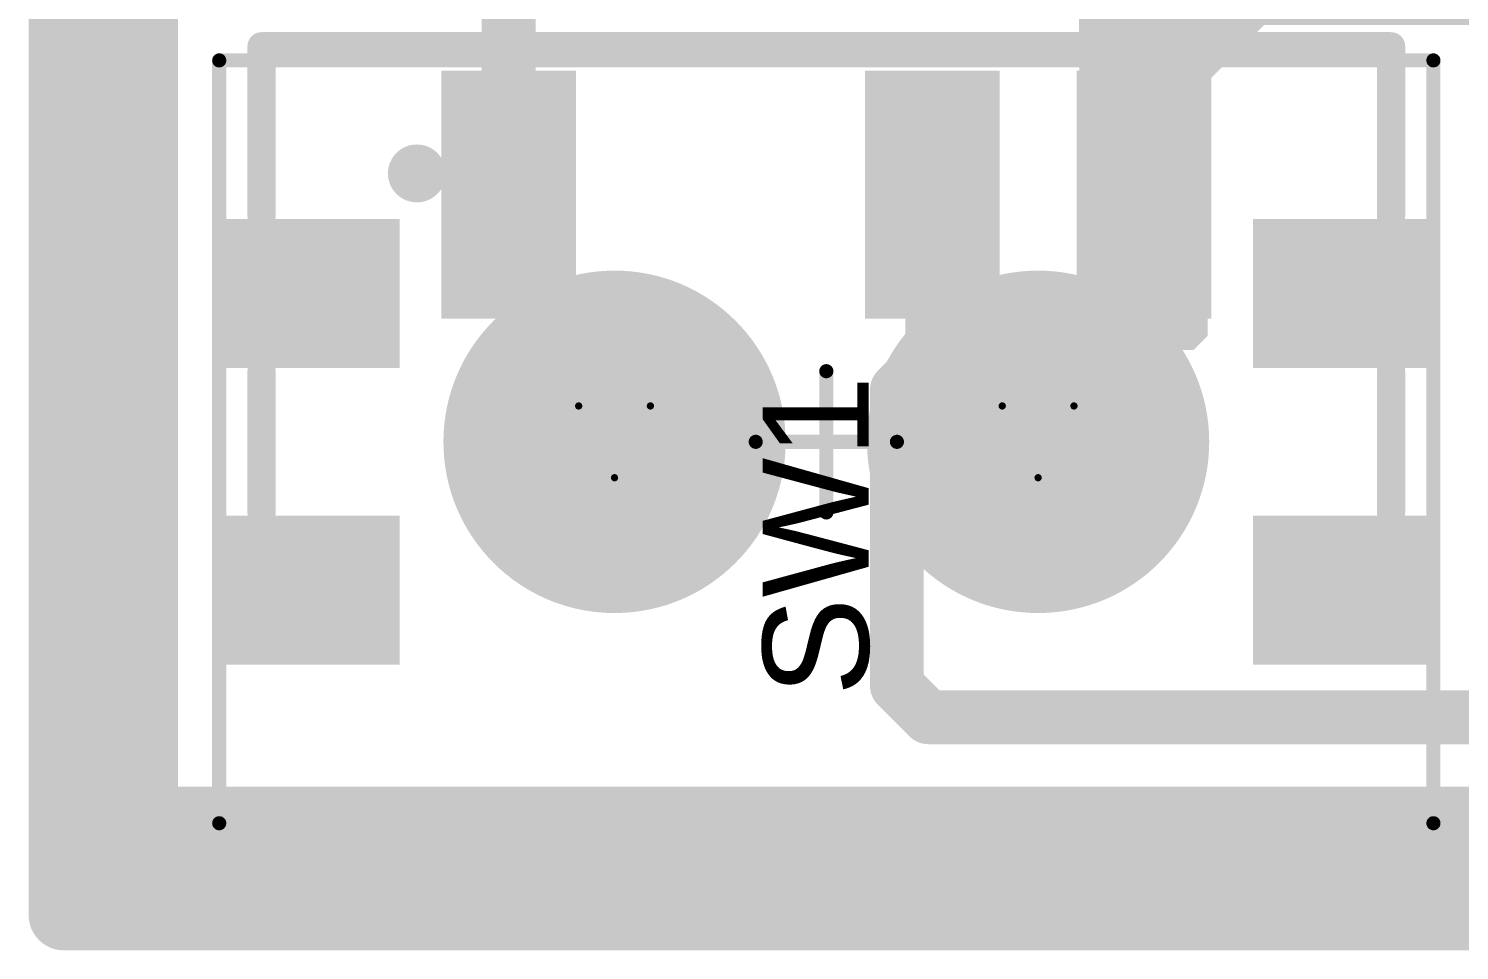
# Model space of a CAD drawing. Header units: inches. Extents: x -21 to 344, y -3 to 240.
# Drawn here: x -0.55 to 9.58, y -0.65 to 5.88 of the extents above; entities that cross this region are included whole.
import ezdxf

# ---------------------------------------------------------------- set-up
doc = ezdxf.new("R2010")
doc.units = ezdxf.units.IN
for name, color, linetype in [('Drill Drawing', 1, 'Continuous'), ('Int1 -GND)', 76, 'Continuous'), ('Int2 -PWR)', 16, 'Continuous'), ('Keep-Out Layer', 6, 'Continuous'), ('Pad Holes', 156, 'Continuous'), ('Route Tool Path', 56, 'Continuous'), ('Top Component Center', 76, 'Continuous'), ('Top Designator', 56, 'Continuous'), ('Top Layer', 1, 'Continuous'), ('Top Overlay', 2, 'Continuous'), ('Top Paste', 8, 'Continuous'), ('Top Solder', 216, 'Continuous')]:
    doc.layers.add(name, color=color, linetype=linetype)
doc.styles.add('Arial', font='', dxfattribs={"height": 0.2})
doc.styles.get('Arial').set_extended_font_data('Arial')

# ---------------------------------------------------------------- blocks, each defined once
blk = doc.blocks.new('EG1215AA_15')
at = {"layer": 'Int1 -GND)'}
h = blk.add_hatch(color=7, dxfattribs=at)
edge = h.paths.add_edge_path()
edge.add_arc((-1.5, 0), 1.212, 0, 360)
h = blk.add_hatch(color=7, dxfattribs=at)
edge = h.paths.add_edge_path()
edge.add_arc((1.5, 0), 1.212, 0, 360)
at = {"layer": 'Int2 -PWR)'}
h = blk.add_hatch(color=7, dxfattribs=at)
edge = h.paths.add_edge_path()
edge.add_arc((-1.5, 0), 1.212, 0, 360)
h = blk.add_hatch(color=7, dxfattribs=at)
edge = h.paths.add_edge_path()
edge.add_arc((1.5, 0), 1.212, 0, 360)
at = {"layer": 'Pad Holes'}
h = blk.add_hatch(color=7, dxfattribs=at)
edge = h.paths.add_edge_path()
edge.add_arc((-1.5, 0), 0.45, 0, 360)
h = blk.add_hatch(color=7, dxfattribs=at)
edge = h.paths.add_edge_path()
edge.add_arc((1.5, 0), 0.45, 0, 360)
at = {"layer": 'Top Layer'}
for points in [[(-2.6, 2.5), (-1.9, 2.5), (-1.9, 1), (-2.6, 1)], [(0.4, 2.5), (1.1, 2.5), (1.1, 1), (0.4, 1)], [(1.9, 2.5), (2.6, 2.5), (2.6, 1), (1.9, 1)], [(-4.15, 1.45), (-3.15, 1.45), (-3.15, 0.65), (-4.15, 0.65)], [(4.15, 0.65), (3.15, 0.65), (3.15, 1.45), (4.15, 1.45)], [(-4.15, -0.65), (-3.15, -0.65), (-3.15, -1.45), (-4.15, -1.45)], [(4.15, -1.45), (3.15, -1.45), (3.15, -0.65), (4.15, -0.65)]]:
    blk.add_hatch(color=1, dxfattribs=at).paths.add_polyline_path(points)
at = {"layer": 'Top Paste'}
for points in [[(-2.727, 2.627), (-1.773, 2.627), (-1.773, 0.873), (-2.727, 0.873)], [(0.273, 2.627), (1.227, 2.627), (1.227, 0.873), (0.273, 0.873)], [(1.773, 2.627), (2.727, 2.627), (2.727, 0.873), (1.773, 0.873)], [(-4.277, 1.577), (-3.023, 1.577), (-3.023, 0.523), (-4.277, 0.523)], [(4.277, 0.523), (3.023, 0.523), (3.023, 1.577), (4.277, 1.577)], [(-4.277, -0.523), (-3.023, -0.523), (-3.023, -1.577), (-4.277, -1.577)], [(4.277, -1.577), (3.023, -1.577), (3.023, -0.523), (4.277, -0.523)]]:
    blk.add_hatch(color=8, dxfattribs=at).paths.add_polyline_path(points)
at = {"layer": 'Top Solder'}
for points in [[(-2.65, 2.55), (-1.85, 2.55), (-1.85, 0.95), (-2.65, 0.95)], [(0.35, 2.55), (1.15, 2.55), (1.15, 0.95), (0.35, 0.95)], [(1.85, 2.55), (2.65, 2.55), (2.65, 0.95), (1.85, 0.95)], [(-4.2, 1.5), (-3.1, 1.5), (-3.1, 0.6), (-4.2, 0.6)], [(4.2, 0.6), (3.1, 0.6), (3.1, 1.5), (4.2, 1.5)], [(-4.2, -0.6), (-3.1, -0.6), (-3.1, -1.5), (-4.2, -1.5)], [(4.2, -1.5), (3.1, -1.5), (3.1, -0.6), (4.2, -0.6)]]:
    blk.add_hatch(color=216, dxfattribs=at).paths.add_polyline_path(points)
at = {"layer": 'Top Component Center'}
for points in [[(-4.3, -2.7, 0.1, 0.1, 0), (-4.3, 2.7, 0.1, 0.1, 0)], [(-4.3, 2.7, 0.1, 0.1, 0), (4.3, 2.7, 0.1, 0.1, 0)], [(4.3, -2.7, 0.1, 0.1, 0), (4.3, 2.7, 0.1, 0.1, 0)], [(0, -0.5, 0.1, 0.1, 0), (0, 0.5, 0.1, 0.1, 0)], [(-0.5, 0, 0.1, 0.1, 0), (0.5, 0, 0.1, 0.1, 0)], [(-4.3, -2.7, 0.1, 0.1, 0), (4.3, -2.7, 0.1, 0.1, 0)]]:
    blk.add_lwpolyline(points, format="xyseb", dxfattribs=at)
for points in [[(-4.325, 2.7, 0.05, 0.05, 1), (-4.275, 2.7, 0.05, 0.05, 1)], [(-4.325, 2.7, 0.05, 0.05, 1), (-4.275, 2.7, 0.05, 0.05, 1)], [(4.275, 2.7, 0.05, 0.05, 1), (4.325, 2.7, 0.05, 0.05, 1)], [(4.275, 2.7, 0.05, 0.05, 1), (4.325, 2.7, 0.05, 0.05, 1)], [(-0.025, 0.5, 0.05, 0.05, 1), (0.025, 0.5, 0.05, 0.05, 1)], [(-0.525, 0, 0.05, 0.05, 1), (-0.475, 0, 0.05, 0.05, 1)], [(0.475, 0, 0.05, 0.05, 1), (0.525, 0, 0.05, 0.05, 1)], [(-0.025, -0.5, 0.05, 0.05, 1), (0.025, -0.5, 0.05, 0.05, 1)], [(-4.325, -2.7, 0.05, 0.05, 1), (-4.275, -2.7, 0.05, 0.05, 1)], [(-4.325, -2.7, 0.05, 0.05, 1), (-4.275, -2.7, 0.05, 0.05, 1)], [(4.275, -2.7, 0.05, 0.05, 1), (4.325, -2.7, 0.05, 0.05, 1)], [(4.275, -2.7, 0.05, 0.05, 1), (4.325, -2.7, 0.05, 0.05, 1)]]:
    blk.add_lwpolyline(points, format="xyseb", close=True, dxfattribs=at)
at = {"layer": 'Top Designator'}
for points in [[(-4.3, -2.7, 0.1, 0.1, 0), (-4.3, 2.7, 0.1, 0.1, 0)], [(-4.3, 2.7, 0.1, 0.1, 0), (4.3, 2.7, 0.1, 0.1, 0)], [(4.3, -2.7, 0.1, 0.1, 0), (4.3, 2.7, 0.1, 0.1, 0)], [(-4.3, -2.7, 0.1, 0.1, 0), (4.3, -2.7, 0.1, 0.1, 0)]]:
    blk.add_lwpolyline(points, format="xyseb", dxfattribs=at)
for points in [[(-4.325, 2.7, 0.05, 0.05, 1), (-4.275, 2.7, 0.05, 0.05, 1)], [(-4.325, 2.7, 0.05, 0.05, 1), (-4.275, 2.7, 0.05, 0.05, 1)], [(4.275, 2.7, 0.05, 0.05, 1), (4.325, 2.7, 0.05, 0.05, 1)], [(4.275, 2.7, 0.05, 0.05, 1), (4.325, 2.7, 0.05, 0.05, 1)], [(-4.325, -2.7, 0.05, 0.05, 1), (-4.275, -2.7, 0.05, 0.05, 1)], [(-4.325, -2.7, 0.05, 0.05, 1), (-4.275, -2.7, 0.05, 0.05, 1)], [(4.275, -2.7, 0.05, 0.05, 1), (4.325, -2.7, 0.05, 0.05, 1)], [(4.275, -2.7, 0.05, 0.05, 1), (4.325, -2.7, 0.05, 0.05, 1)]]:
    blk.add_lwpolyline(points, format="xyseb", close=True, dxfattribs=at)
at = {"layer": 'Top Overlay'}
for points in [[(-4, 2.8, 0.2, 0.2, 0), (4, 2.8, 0.2, 0.2, 0)], [(-4, 1.6, 0.2, 0.2, 0), (-4, 2.8, 0.2, 0.2, 0)], [(4, 1.6, 0.2, 0.2, 0), (4, 2.8, 0.2, 0.2, 0)], [(-4, -0.5, 0.2, 0.2, 0), (-4, 0.5, 0.2, 0.2, 0)], [(4, -0.5, 0.2, 0.2, 0), (4, 0.5, 0.2, 0.2, 0)]]:
    blk.add_lwpolyline(points, format="xyseb", dxfattribs=at)
for points in [[(-4.05, 2.8, 0.1, 0.1, 1), (-3.95, 2.8, 0.1, 0.1, 1)], [(-4.05, 2.8, 0.1, 0.1, 1), (-3.95, 2.8, 0.1, 0.1, 1)], [(3.95, 2.8, 0.1, 0.1, 1), (4.05, 2.8, 0.1, 0.1, 1)], [(3.95, 2.8, 0.1, 0.1, 1), (4.05, 2.8, 0.1, 0.1, 1)], [(-2.8, 1.9, 0.21, 0.21, 1), (-3, 1.9, 0.21, 0.21, 1)], [(-3.052, 1.9, 0.105, 0.105, 1), (-2.947, 1.9, 0.105, 0.105, 1)], [(-2.852, 1.9, 0.105, 0.105, 1), (-2.748, 1.9, 0.105, 0.105, 1)], [(-4.05, 1.6, 0.1, 0.1, 1), (-3.95, 1.6, 0.1, 0.1, 1)], [(3.95, 1.6, 0.1, 0.1, 1), (4.05, 1.6, 0.1, 0.1, 1)], [(-4.05, 0.5, 0.1, 0.1, 1), (-3.95, 0.5, 0.1, 0.1, 1)], [(3.95, 0.5, 0.1, 0.1, 1), (4.05, 0.5, 0.1, 0.1, 1)], [(-4.05, -0.5, 0.1, 0.1, 1), (-3.95, -0.5, 0.1, 0.1, 1)], [(3.95, -0.5, 0.1, 0.1, 1), (4.05, -0.5, 0.1, 0.1, 1)]]:
    blk.add_lwpolyline(points, format="xyseb", close=True, dxfattribs=at)
at = {"layer": 'Top Designator', "style": 'Arial'}
blk.add_text('SW1', height=0.75, rotation=90, dxfattribs=at).set_placement((0.3, -1.8))

msp = doc.modelspace()

# ---------------------------------------------------------------- hatches: boundary and pattern name
at = {"layer": 'Top Layer'}
msp.add_hatch(color=1, dxfattribs=at).paths.add_polyline_path([(6.903, 3.697), (7, 3.6), (7.7, 3.6), (7.8, 3.7), (7.8, 5.5), (8.2, 5.9), (10.2, 5.9), (10.4, 6.1), (10.4, 16), (11.6, 17.2), (19.5, 17.2), (20.1, 17.8), (20.1, 22.2), (19.7, 22.6), (8, 22.6), (6.801, 21.401)])

# ---------------------------------------------------------------- linework, layer by layer
at = {"layer": 'Drill Drawing'}
for points in [[(3.346, 3.204, 0.0508, 0.0508, 0), (3.854, 3.204, 0.0508, 0.0508, 0)], [(3.346, 3.204, 0.0508, 0.0508, 0), (3.6, 2.696, 0.0508, 0.0508, 0)], [(3.6, 2.696, 0.0508, 0.0508, 0), (3.854, 3.204, 0.0508, 0.0508, 0)], [(6.346, 3.204, 0.0508, 0.0508, 0), (6.854, 3.204, 0.0508, 0.0508, 0)], [(6.346, 3.204, 0.0508, 0.0508, 0), (6.6, 2.696, 0.0508, 0.0508, 0)], [(6.6, 2.696, 0.0508, 0.0508, 0), (6.854, 3.204, 0.0508, 0.0508, 0)]]:
    msp.add_lwpolyline(points, format="xyseb", dxfattribs=at)
for points in [[(3.333, 3.204, 0.0254, 0.0254, 1), (3.359, 3.204, 0.0254, 0.0254, 1)], [(3.333, 3.204, 0.0254, 0.0254, 1), (3.359, 3.204, 0.0254, 0.0254, 1)], [(3.841, 3.204, 0.0254, 0.0254, 1), (3.867, 3.204, 0.0254, 0.0254, 1)], [(3.841, 3.204, 0.0254, 0.0254, 1), (3.867, 3.204, 0.0254, 0.0254, 1)], [(6.333, 3.204, 0.0254, 0.0254, 1), (6.359, 3.204, 0.0254, 0.0254, 1)], [(6.333, 3.204, 0.0254, 0.0254, 1), (6.359, 3.204, 0.0254, 0.0254, 1)], [(6.841, 3.204, 0.0254, 0.0254, 1), (6.867, 3.204, 0.0254, 0.0254, 1)], [(6.841, 3.204, 0.0254, 0.0254, 1), (6.867, 3.204, 0.0254, 0.0254, 1)], [(3.587, 2.696, 0.0254, 0.0254, 1), (3.613, 2.696, 0.0254, 0.0254, 1)], [(3.587, 2.696, 0.0254, 0.0254, 1), (3.613, 2.696, 0.0254, 0.0254, 1)], [(6.587, 2.696, 0.0254, 0.0254, 1), (6.613, 2.696, 0.0254, 0.0254, 1)], [(6.587, 2.696, 0.0254, 0.0254, 1), (6.613, 2.696, 0.0254, 0.0254, 1)]]:
    msp.add_lwpolyline(points, format="xyseb", close=True, dxfattribs=at)
at = {"layer": 'Int1 -GND)'}
for points in [[(0, 0, 1.016, 1.016, 0), (0, 12.67, 1.016, 1.016, 0)], [(0, 0, 1.016, 1.016, 0), (101, 0, 1.016, 1.016, 0)]]:
    msp.add_lwpolyline(points, format="xyseb", dxfattribs=at)
msp.add_lwpolyline([(-0.254, 0, 0.508, 0.508, 1), (0.254, 0, 0.508, 0.508, 1)], format="xyseb", close=True, dxfattribs=at)
msp.add_lwpolyline([(-0.254, 0, 0.508, 0.508, 1), (0.254, 0, 0.508, 0.508, 1)], format="xyseb", close=True, dxfattribs=at)
at = {"layer": 'Int2 -PWR)'}
for points in [[(0, 0, 1.016, 1.016, 0), (0, 12.67, 1.016, 1.016, 0)], [(0, 0, 1.016, 1.016, 0), (101, 0, 1.016, 1.016, 0)]]:
    msp.add_lwpolyline(points, format="xyseb", dxfattribs=at)
msp.add_lwpolyline([(-0.254, 0, 0.508, 0.508, 1), (0.254, 0, 0.508, 0.508, 1)], format="xyseb", close=True, dxfattribs=at)
msp.add_lwpolyline([(-0.254, 0, 0.508, 0.508, 1), (0.254, 0, 0.508, 0.508, 1)], format="xyseb", close=True, dxfattribs=at)
at = {"layer": 'Keep-Out Layer'}
for points in [[(0, 0, 0.2, 0.2, 0), (0, 12.67, 0.2, 0.2, 0)], [(0, 0, 0.254, 0.254, 0), (101, 0, 0.254, 0.254, 0)]]:
    msp.add_lwpolyline(points, format="xyseb", dxfattribs=at)
for points in [[(-0.064, 0, 0.127, 0.127, 1), (0.064, 0, 0.127, 0.127, 1)], [(-0.05, 0, 0.1, 0.1, 1), (0.05, 0, 0.1, 0.1, 1)]]:
    msp.add_lwpolyline(points, format="xyseb", close=True, dxfattribs=at)
at = {"layer": 'Route Tool Path'}
for points in [[(-0.3, -0.4, 0.5, 0.5, 0), (-0.3, 12.6, 0.5, 0.5, 0)], [(-0.3, -0.4, 0.5, 0.5, 0), (101.8, -0.4, 0.5, 0.5, 0)]]:
    msp.add_lwpolyline(points, format="xyseb", dxfattribs=at)
msp.add_lwpolyline([(-0.425, -0.4, 0.25, 0.25, 1), (-0.175, -0.4, 0.25, 0.25, 1)], format="xyseb", close=True, dxfattribs=at)
msp.add_lwpolyline([(-0.425, -0.4, 0.25, 0.25, 1), (-0.175, -0.4, 0.25, 0.25, 1)], format="xyseb", close=True, dxfattribs=at)
at = {"layer": 'Top Layer'}
for points in [[(2.85, 4.7, 0.381, 0.381, 0), (2.85, 6.55, 0.381, 0.381, 0)], [(5.85, 3.569, 0.381, 0.381, 0), (5.85, 4.7, 0.381, 0.381, 0)], [(5.6, 3.319, 0.381, 0.381, 0), (5.85, 3.569, 0.381, 0.381, 0)], [(5.6, 1.223, 0.381, 0.381, 0), (5.6, 3.319, 0.381, 0.381, 0)], [(5.6, 1.223, 0.381, 0.381, 0), (5.823, 1, 0.381, 0.381, 0)], [(5.823, 1, 0.381, 0.381, 0), (10.1, 1, 0.381, 0.381, 0)]]:
    msp.add_lwpolyline(points, format="xyseb", dxfattribs=at)
for points in [[(2.755, 4.7, 0.191, 0.191, 1), (2.945, 4.7, 0.191, 0.191, 1)], [(5.755, 4.7, 0.191, 0.191, 1), (5.945, 4.7, 0.191, 0.191, 1)], [(5.755, 3.569, 0.191, 0.191, 1), (5.945, 3.569, 0.191, 0.191, 1)], [(5.755, 3.569, 0.191, 0.191, 1), (5.945, 3.569, 0.191, 0.191, 1)], [(5.505, 3.319, 0.191, 0.191, 1), (5.695, 3.319, 0.191, 0.191, 1)], [(5.505, 3.319, 0.191, 0.191, 1), (5.695, 3.319, 0.191, 0.191, 1)], [(5.505, 1.223, 0.191, 0.191, 1), (5.695, 1.223, 0.191, 0.191, 1)], [(5.505, 1.223, 0.191, 0.191, 1), (5.695, 1.223, 0.191, 0.191, 1)], [(5.728, 1, 0.191, 0.191, 1), (5.918, 1, 0.191, 0.191, 1)], [(5.728, 1, 0.191, 0.191, 1), (5.918, 1, 0.191, 0.191, 1)]]:
    msp.add_lwpolyline(points, format="xyseb", close=True, dxfattribs=at)

# ---------------------------------------------------------------- block references
msp.add_blockref('EG1215AA_15', (5.1, 2.95))

doc.saveas('drawing.dxf')
